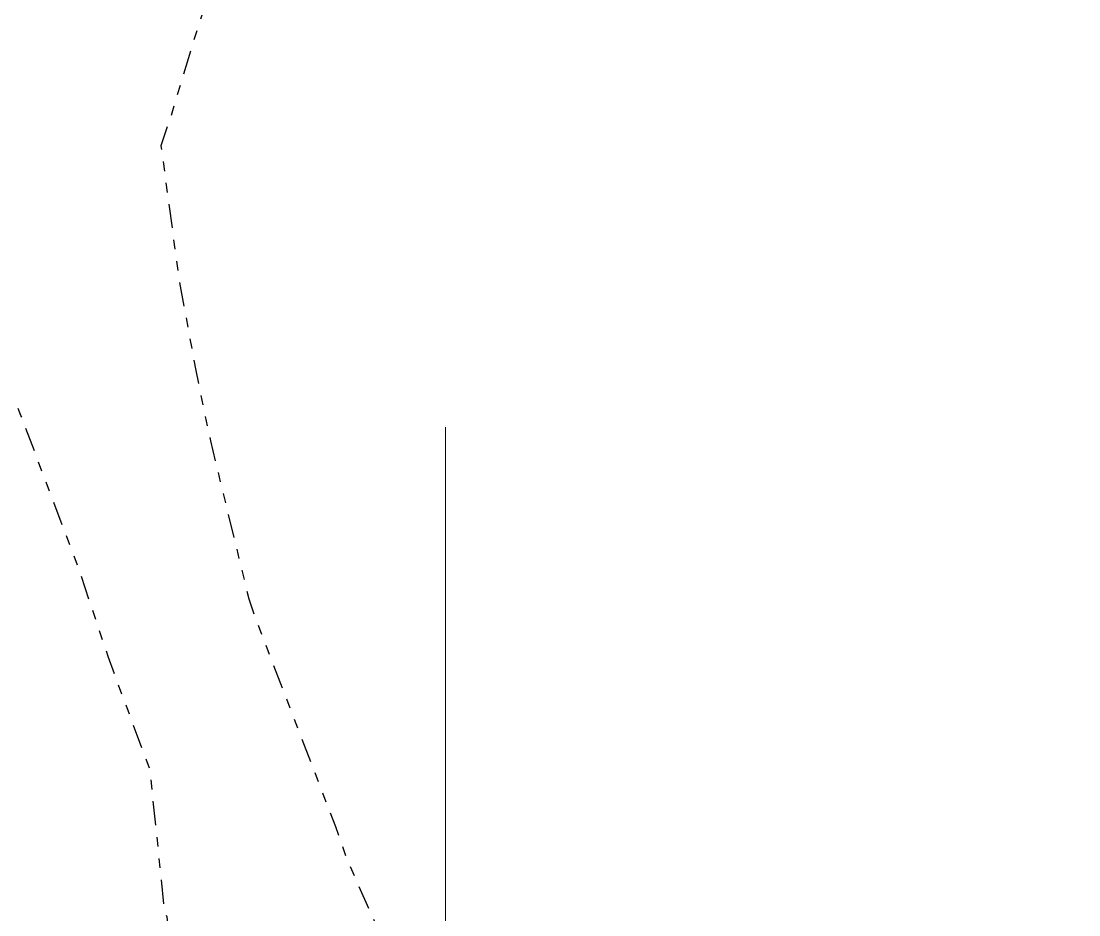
# Model space of a CAD drawing. Header units: feet. Extents: x 2175025 to 2179063, y 467811 to 470338.
# Drawn here: x 2176598.25 to 2176609.31, y 469490.01 to 469499.34 of the extents above; entities that cross this region are included whole.
import ezdxf

# ---------------------------------------------------------------- set-up
doc = ezdxf.new("R2010")
doc.units = ezdxf.units.FT
doc.header["$LTSCALE"] = 0.5
doc.header["$MEASUREMENT"] = 0
doc.linetypes.add('DIVIDE', pattern=[1.25, 0.5, -0.25, 0, -0.25, 0, -0.25])
doc.linetypes.add('HIDDEN', pattern=[0.375, 0.25, -0.125])
doc.layers.add('EC', color=35, linetype='DIVIDE')
doc.layers.add('GRID', color=254, linetype='HIDDEN')

msp = doc.modelspace()

# ---------------------------------------------------------------- linework, layer by layer
at = {"layer": 'EC', "color": 43, "flags": 128}
for points, elevation in [([(2176592.326, 469536.404), (2176591.927, 469540.533), (2176592.096, 469541.57), (2176592.139, 469541.714), (2176592.449, 469542.422), (2176592.45, 469542.422), (2176592.45, 469542.423), (2176592.906, 469543.055), (2176592.942, 469543.096), (2176593.401, 469543.67), (2176593.463, 469543.737), (2176593.919, 469544.272), (2176593.997, 469544.359), (2176594.447, 469544.87), (2176594.537, 469544.975), (2176594.972, 469545.469), (2176595.07, 469545.598), (2176595.477, 469546.078), (2176595.581, 469546.25), (2176595.926, 469546.716), (2176596.595, 469547.85), (2176596.924, 469548.421), (2176597.533, 469549.476), (2176597.924, 469550.124), (2176598.477, 469551.104), (2176598.911, 469551.834), (2176599.418, 469552.731), (2176599.891, 469553.548), (2176600.361, 469554.359), (2176600.868, 469555.264), (2176601.306, 469555.987), (2176601.823, 469556.99), (2176602.216, 469557.605), (2176602.628, 469558.792), (2176602.847, 469559.143), (2176603.532, 469560.619), (2176603.97, 469561.206), (2176604.84, 469562.238), (2176605.857, 469563.862), (2176607.236, 469565.178), (2176608.063, 469566.074), (2176611.563, 469565.183), (2176612.44, 469564.932), (2176615.84, 469561.553), (2176616.335, 469561.136), (2176617.995, 469558.827), (2176618.36, 469558.447), (2176619.971, 469556.079), (2176620.304, 469555.648), (2176621.693, 469553.301), (2176622.1, 469552.653), (2176623.194, 469550.495), (2176623.733, 469549.441), (2176624.505, 469547.667), (2176625.196, 469546.002), (2176625.649, 469544.818), (2176626.477, 469542.32), (2176626.616, 469541.947), (2176626.918, 469540.834), (2176627.263, 469539.038), (2176627.374, 469538.125), (2176627.34, 469536.014), (2176627.247, 469535.35), (2176627.11, 469534.42), (2176627.064, 469533.719), (2176626.698, 469532.067), (2176626.583, 469531.115), (2176626.347, 469529.654), (2176626.168, 469528.528), (2176625.956, 469527.281), (2176625.705, 469525.928), (2176625.526, 469524.945), (2176625.2, 469523.317), (2176625.074, 469522.633), (2176624.682, 469520.704), (2176624.617, 469520.326), (2176624.187, 469518.096), (2176624.174, 469518.004), (2176624.01, 469517.03), (2176623.684, 469515.709), (2176623.648, 469515.567), (2176623.286, 469513.324), (2176623.246, 469512.887), (2176623.28, 469512.363), (2176622.905, 469509.651), (2176622.644, 469508.414), (2176622.443, 469506.29), (2176622.18, 469503.065), (2176622.17, 469502.918), (2176622.156, 469502.687), (2176621.544, 469499.567), (2176621.277, 469498.334), (2176620.795, 469496.223), (2176620.207, 469493.837), (2176619.92, 469492.886), (2176618.885, 469489.695), (2176618.828, 469489.562), (2176618.273, 469488.348), (2176617.291, 469486.264), (2176617.198, 469486.066), (2176615.221, 469482.996), (2176615.039, 469482.843), (2176613.819, 469482.036), (2176612.531, 469481.658), (2176610.793, 469481.169), (2176609.64, 469480.96), (2176608.746, 469481.073), (2176605.25, 469481.352), (2176603.741, 469482.548), (2176602.912, 469483.182), (2176601.499, 469485.319), (2176601.048, 469486.079), (2176600.125, 469488.168), (2176599.799, 469489.861), (2176599.78, 469489.983), (2176599.749, 469490.107), (2176599.602, 469491.52), (2176599.163, 469492.706), (2176598.855, 469493.628), (2176598.253, 469495.222), (2176598.022, 469495.823), (2176597.316, 469497.73), (2176597.212, 469497.994), (2176596.684, 469499.456), (2176596.47, 469500.097), (2176596.426, 469500.251), (2176595.846, 469502.081), (2176595.639, 469502.798), (2176595.346, 469503.941), (2176594.914, 469505.361), (2176594.592, 469507.819), (2176594.361, 469509.167), (2176594.177, 469511.374), (2176594.068, 469513.039), (2176593.887, 469515.651), (2176593.835, 469516.928), (2176593.625, 469520.095), (2176593.595, 469520.814), (2176593.351, 469524.464), (2176593.338, 469524.696), (2176593.175, 469527.026), (2176593.092, 469528.581), (2176593.075, 469528.829), (2176592.83, 469532.462), (2176592.787, 469533.118), (2176592.333, 469536.282)], 434), ([(2176615.537, 469493.141), (2176615.801, 469494.034), (2176616.261, 469496.487), (2176616.625, 469498.876), (2176616.716, 469499.848), (2176616.857, 469501.51), (2176616.412, 469502.791), (2176615.912, 469504.243), (2176615.081, 469505.196), (2176614.471, 469506.138), (2176613.107, 469507.43), (2176612.97, 469507.932), (2176612.07, 469509.913), (2176612.294, 469512.569), (2176612.486, 469513.975), (2176612.603, 469515.822), (2176612.973, 469518.056), (2176613.081, 469518.924), (2176613.629, 469520.144), (2176613.959, 469521.669), (2176614.158, 469522.032), (2176615.042, 469523.441), (2176615.768, 469524.379), (2176616.324, 469525.035), (2176617.5, 469526.497), (2176617.582, 469526.65), (2176617.603, 469526.695), (2176618.513, 469528.558), (2176618.739, 469529.108), (2176619.32, 469530.576), (2176619.637, 469531.554), (2176619.96, 469532.745), (2176620.234, 469534.042), (2176620.365, 469535.123), (2176620.478, 469536.579), (2176620.506, 469536.905), (2176620.461, 469537.237), (2176620.474, 469537.694), (2176620.426, 469539.362), (2176620.351, 469539.784), (2176620.325, 469540.112), (2176620.02, 469541.947), (2176619.732, 469544.089), (2176619.73, 469544.097), (2176619.729, 469544.099), (2176618.454, 469546.93), (2176618.219, 469547.476), (2176616.837, 469549.721), (2176616.41, 469550.453), (2176614.711, 469552.45), (2176614.275, 469552.996), (2176611.9, 469554.944), (2176611.748, 469555.005), (2176609.533, 469555.068), (2176607.841, 469554.438), (2176607.736, 469554.402), (2176607.441, 469554.151), (2176606.403, 469553.094), (2176606.307, 469552.934), (2176605.285, 469551.488), (2176605.191, 469551.283), (2176604.277, 469549.73), (2176604.217, 469549.582), (2176603.296, 469547.934), (2176603.27, 469547.871), (2176602.277, 469546.189), (2176602.272, 469546.178), (2176601.176, 469544.559), (2176601.158, 469544.526), (2176601.151, 469544.515), (2176601.022, 469544.312), (2176600.817, 469543.906), (2176600.795, 469543.877), (2176600.496, 469543.295), (2176600.446, 469543.222), (2176600.125, 469542.692), (2176600.043, 469542.587), (2176599.718, 469542.093), (2176599.605, 469541.964), (2176599.302, 469541.496), (2176599.165, 469541.342), (2176598.91, 469540.895), (2176598.764, 469540.706), (2176598.584, 469540.285), (2176598.479, 469540.029), (2176598.431, 469539.651), (2176598.62, 469538.132), (2176598.759, 469537.034), (2176599.143, 469534.924), (2176599.184, 469534.145), (2176599.607, 469530.979), (2176599.621, 469530.309), (2176599.875, 469527.209), (2176599.89, 469526.43), (2176600.105, 469523.474), (2176600.137, 469522.544), (2176600.381, 469519.697), (2176600.443, 469518.674), (2176600.769, 469515.82), (2176600.864, 469514.835), (2176601.331, 469511.787), (2176601.438, 469511.036), (2176602.115, 469507.556), (2176602.167, 469507.278), (2176602.111, 469506.901), (2176601.926, 469504.455), (2176601.037, 469502.694), (2176600.775, 469501.389), (2176600.034, 469499.063), (2176599.829, 469498.378), (2176599.716, 469498.039), (2176599.904, 469496.645), (2176600.08, 469495.691), (2176600.232, 469494.958), (2176600.633, 469493.308), (2176600.69, 469493.14), (2176600.704, 469493.102), (2176601.539, 469490.93), (2176601.656, 469490.598), (2176602.555, 469488.551), (2176602.647, 469488.103), (2176603.59, 469486.154), (2176603.872, 469485.348), (2176604.371, 469485.081), (2176606.21, 469483.52), (2176609.612, 469484.736), (2176611.917, 469486.576), (2176612.317, 469486.931), (2176614.288, 469489.826), (2176614.394, 469490.012)], 433)]:
    msp.add_lwpolyline(points, close=True, dxfattribs=dict(at, elevation=elevation))
at = {"layer": 'GRID', "color": 252, "linetype": 'HIDDEN', "lineweight": 0, "ltscale": 115}
msp.add_line((2176602.689, 470271.351), (2176602.689, 468066.073), dxfattribs=at)

doc.saveas('drawing.dxf')
